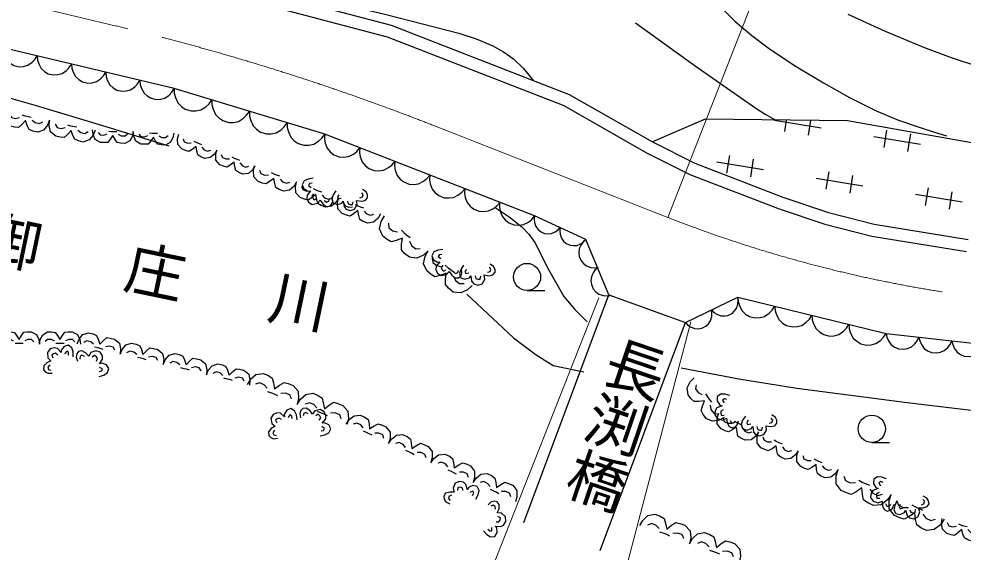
# Model space of a CAD drawing. Units: millimetres, scale not verified. Extents: x 40000 to 680000, y 20000 to 380000.
# Drawn here: x 226006 to 265802, y 279501 to 301973 of the extents above; entities that cross this region are included whole.
import ezdxf
from ezdxf.enums import TextEntityAlignment as Align

# ---------------------------------------------------------------- set-up
doc = ezdxf.new("R2010")
doc.units = ezdxf.units.MM
doc.header["$LTSCALE"] = 1000
doc.linetypes.add('CHAIN', pattern=[18.5, 12, -1.5, 3.5, -1.5])
for name, color, linetype, lineweight in [('M-BGD', 7, 'Continuous', 25), ('M-BGD-HTXT', 7, 'Continuous', 13), ('M-BMK', 2, 'CHAIN', 13)]:
    doc.layers.add(name, color=color, linetype=linetype, lineweight=lineweight)
doc.styles.add('@ＭＳ ゴシック', font='')
doc.styles.add('ＭＳ ゴシック', font='')
doc.styles.get('@ＭＳ ゴシック').set_extended_font_data('@MS Gothic')
doc.styles.get('ＭＳ ゴシック').set_extended_font_data('MS Gothic')

# ---------------------------------------------------------------- blocks, each defined once
blk = doc.blocks.new('BUHIN8')
at = {"color": 7, "linetype": 'Continuous', "lineweight": 25}
blk.add_lwpolyline([(-285, 580), (-397, 471), (-476, 346), (-548, 170), (-555, 8), (-531, -150), (-443, -329), (-332, -444), (-200, -538), (-17, -588), (129, -599), (285, -580)], dxfattribs=at)
blk = doc.blocks.new('BUHIN9')
at = {"color": 7, "linetype": 'Continuous', "lineweight": 25}
blk.add_lwpolyline([(-550, 222), (-560, 79), (-537, -55), (-478, -220), (-384, -334), (-271, -428), (-101, -496), (45, -507), (193, -490), (349, -412), (455, -330), (550, -222)], dxfattribs=at)
blk = doc.blocks.new('BUHIN10')
at = {"color": 7, "linetype": 'Continuous', "lineweight": 25}
blk.add_lwpolyline([(-750, 252), (-751, 60), (-711, -116), (-620, -330), (-485, -476), (-328, -591), (-95, -669), (100, -672), (295, -637), (497, -521), (632, -404), (750, -252)], dxfattribs=at)
blk = doc.blocks.new('BUHIN11')
at = {"color": 7, "linetype": 'Continuous', "lineweight": 25}
blk.add_lwpolyline([(-803, 204), (-790, 4), (-733, -177), (-622, -394), (-469, -535), (-296, -643), (-47, -706), (157, -694), (359, -643), (560, -506), (692, -372), (803, -204)], dxfattribs=at)
blk = doc.blocks.new('BUHIN12')
at = {"color": 7, "linetype": 'Continuous', "lineweight": 25}
blk.add_lwpolyline([(-729, 138), (-706, -40), (-646, -199), (-534, -386), (-390, -504), (-229, -591), (-3, -634), (179, -612), (356, -555), (529, -421), (639, -295), (729, -138)], dxfattribs=at)
blk = doc.blocks.new('BUHIN54')
at = {"color": 7, "linetype": 'Continuous', "lineweight": 25}
for points in [[(959, -689), (770, -881), (493, -1024), (176, -999), (-30, -851), (-169, -700), (-174, -486), (-155, -216), (-408, -325), (-625, -394), (-792, -303), (-984, -165), (-1139, 135), (-1081, 449), (-959, 689)], [(-775, 389), (-748, 203), (-576, 79), (-371, 41)], [(-214, 117), (-91, 15), (9, -58), (171, -167)], [(156, -330), (248, -505), (425, -633), (617, -618)]]:
    blk.add_lwpolyline(points, dxfattribs=at)
blk = doc.blocks.new('BUHIN55')
at = {"color": 7, "linetype": 'Continuous', "lineweight": 25}
for points in [[(900, -296), (802, -488), (624, -664), (376, -722), (182, -658), (40, -576), (-16, -413), (-67, -202), (-234, -347), (-383, -452), (-533, -423), (-713, -364), (-904, -172), (-935, 83), (-900, 296)], [(-686, 111), (-621, -25), (-459, -78), (-293, -58)], [(-192, 38), (-73, -11), (21, -42), (171, -86)], [(199, -215), (311, -327), (478, -381), (621, -324)]]:
    blk.add_lwpolyline(points, dxfattribs=at)
blk = doc.blocks.new('BUHIN56')
at = {"color": 7, "linetype": 'Continuous', "lineweight": 25}
for points in [[(818, -294), (723, -468), (556, -625), (327, -672), (151, -608), (22, -530), (-25, -379), (-66, -184), (-223, -312), (-363, -405), (-499, -375), (-663, -316), (-834, -135), (-856, 99), (-818, 294)], [(-627, 119), (-571, -7), (-423, -60), (-271, -46)], [(-175, 40), (-68, -8), (18, -39), (155, -83)], [(177, -202), (278, -307), (429, -362), (562, -313)]]:
    blk.add_lwpolyline(points, dxfattribs=at)
blk = doc.blocks.new('BUHIN57')
at = {"color": 7, "linetype": 'Continuous', "lineweight": 25}
for points in [[(857, 5), (828, -188), (726, -390), (530, -511), (346, -512), (200, -483), (105, -359), (1, -193), (-101, -365), (-198, -498), (-335, -516), (-506, -517), (-726, -407), (-825, -198), (-857, -5)], [(-620, -102), (-526, -200), (-371, -199), (-235, -134)], [(-175, -22), (-60, -30), (30, -30), (171, -25)], [(232, -127), (361, -191), (519, -190), (626, -99)]]:
    blk.add_lwpolyline(points, dxfattribs=at)
blk = doc.blocks.new('BUHIN58')
at = {"color": 7, "linetype": 'Continuous', "lineweight": 25}
for points in [[(969, -164), (899, -377), (744, -585), (498, -683), (289, -647), (130, -586), (47, -427), (-37, -218), (-186, -392), (-323, -524), (-481, -517), (-675, -484), (-901, -316), (-972, -60), (-969, 164)], [(-722, 8), (-634, -122), (-459, -152), (-292, -105)], [(-203, 9), (-74, -22), (28, -40), (189, -62)], [(237, -190), (370, -287), (550, -318), (688, -236)]]:
    blk.add_lwpolyline(points, dxfattribs=at)
blk = doc.blocks.new('BUHIN61')
at = {"color": 7, "linetype": 'Continuous', "lineweight": 25}
for points in [[(-861, -40), (-840, 155), (-746, 362), (-554, 492), (-369, 500), (-221, 477), (-120, 357), (-9, 194), (86, 371), (179, 509), (316, 532), (488, 541), (713, 439), (822, 233), (861, 40)], [(-238, 118), (-371, 177), (-530, 169), (-633, 74)], [(175, 30), (59, 33), (-32, 29), (-173, 18)], [(619, 128), (520, 223), (365, 216), (230, 145)]]:
    blk.add_lwpolyline(points, dxfattribs=at)
blk = doc.blocks.new('BUHIN62')
at = {"color": 7, "linetype": 'Continuous', "lineweight": 25}
for points in [[(-918, 175), (-846, 376), (-695, 570), (-459, 658), (-262, 621), (-112, 559), (-36, 406), (39, 206), (185, 369), (317, 491), (468, 481), (651, 446), (862, 282), (925, 37), (918, -175)], [(-221, 185), (-346, 280), (-516, 313), (-649, 238)], [(192, -13), (70, 20), (-26, 38), (-178, 63)], [(685, -22), (605, 103), (439, 135), (280, 94)]]:
    blk.add_lwpolyline(points, dxfattribs=at)
blk = doc.blocks.new('BUHIN63')
at = {"color": 7, "linetype": 'Continuous', "lineweight": 25}
for points in [[(-1067, 370), (-946, 597), (-731, 803), (-434, 867), (-205, 788), (-37, 688), (27, 492), (83, 240), (285, 409), (465, 532), (643, 494), (856, 420), (1080, 187), (1112, -117), (1067, -370)], [(-233, 260), (-365, 395), (-562, 464), (-734, 398)], [(228, -49), (88, 11), (-24, 50), (-202, 106)], [(816, -145), (741, 18), (549, 85), (351, 64)]]:
    blk.add_lwpolyline(points, dxfattribs=at)
blk = doc.blocks.new('BUHIN64')
at = {"color": 7, "linetype": 'Continuous', "lineweight": 25}
for points in [[(-909, 368), (-794, 560), (-599, 729), (-338, 772), (-143, 693), (-1, 598), (46, 426), (83, 205), (266, 342), (427, 441), (580, 400), (762, 326), (946, 114), (960, -151), (909, -368)], [(-190, 236), (-299, 359), (-467, 427), (-619, 378)], [(196, -53), (77, 6), (-19, 45), (-171, 101)], [(701, -162), (644, -17), (480, 49), (307, 40)]]:
    blk.add_lwpolyline(points, dxfattribs=at)
blk = doc.blocks.new('BUHIN65')
at = {"color": 7, "linetype": 'Continuous', "lineweight": 25}
for points in [[(-1065, 335), (-952, 563), (-746, 773), (-454, 845), (-225, 773), (-56, 679), (13, 487), (75, 240), (270, 412), (444, 539), (621, 507), (834, 440), (1062, 216), (1103, -83), (1065, -335)], [(-237, 250), (-372, 380), (-569, 442), (-737, 372)], [(227, -42), (86, 14), (-26, 49), (-203, 99)], [(811, -120), (732, 39), (540, 99), (345, 73)]]:
    blk.add_lwpolyline(points, dxfattribs=at)
blk = doc.blocks.new('BUHIN69')
at = {"color": 7, "linetype": 'Continuous', "lineweight": 25}
for points in [[(893, -220), (813, -414), (654, -597), (417, -672), (225, -624), (81, -555), (15, -402), (-50, -201), (-201, -353), (-338, -466), (-485, -449), (-664, -405), (-863, -233), (-912, 12), (-893, 220)], [(-673, 57), (-600, -70), (-439, -110), (-280, -78)], [(-189, 23), (-70, -16), (24, -39), (172, -71)], [(208, -193), (326, -294), (491, -334), (626, -268)]]:
    blk.add_lwpolyline(points, dxfattribs=at)
blk = doc.blocks.new('BUHIN70')
at = {"color": 7, "linetype": 'Continuous', "lineweight": 25}
for points in [[(1141, -471), (995, -711), (748, -923), (419, -974), (174, -873), (-4, -753), (-61, -536), (-106, -257), (-337, -429), (-541, -551), (-733, -499), (-962, -405), (-1191, -136), (-1207, 198), (-1141, 471)], [(-882, 210), (-810, 27), (-605, -58), (-387, -47)], [(-246, 68), (-96, -7), (23, -56), (214, -128)], [(237, -298), (373, -455), (584, -542), (777, -481)]]:
    blk.add_lwpolyline(points, dxfattribs=at)
blk = doc.blocks.new('BUHIN71')
at = {"color": 7, "linetype": 'Continuous', "lineweight": 25}
for points in [[(856, -356), (746, -536), (560, -695), (313, -733), (129, -656), (-4, -566), (-47, -402), (-80, -193), (-254, -321), (-408, -413), (-552, -373), (-723, -302), (-895, -100), (-906, 151), (-856, 356)], [(-662, 160), (-608, 22), (-454, -42), (-291, -35)], [(-184, 52), (-72, -5), (17, -42), (161, -97)], [(178, -225), (279, -342), (438, -408), (582, -363)]]:
    blk.add_lwpolyline(points, dxfattribs=at)
blk = doc.blocks.new('BUHIN78')
at = {"color": 7, "linetype": 'Continuous', "lineweight": 25}
for points in [[(-593, 321), (-701, 143), (-749, -35), (-685, -209), (-506, -260), (-314, -191), (-262, -102), (-221, -333), (-126, -434), (45, -486), (222, -418), (329, -221), (295, -46), (487, -67), (662, -29), (747, 88), (741, 211), (676, 325), (524, 423)], [(-465, 155), (-521, 62), (-487, -23), (-354, 13)], [(425, 73), (539, 112), (565, 203), (501, 286)], [(-86, -94), (-50, -209), (34, -235), (127, -231), (152, -109)]]:
    blk.add_lwpolyline(points, dxfattribs=at)
blk = doc.blocks.new('BUHIN97')
at = {"color": 7, "linetype": 'Continuous', "lineweight": 25}
blk.add_line((27, -573), (772, -538), dxfattribs=at)
blk.add_circle((0, 0), 574, dxfattribs=at)
blk = doc.blocks.new('BUHIN108')
at = {"color": 7, "linetype": 'Continuous', "lineweight": 25}
blk.add_lwpolyline([(-697, 44), (-655, -119), (-580, -260), (-454, -422), (-306, -516), (-145, -578), (71, -592), (238, -550), (396, -477), (542, -332), (631, -201), (697, -44)], dxfattribs=at)
blk = doc.blocks.new('BUHIN109')
at = {"color": 7, "linetype": 'Continuous', "lineweight": 25}
blk.add_lwpolyline([(-790, 155), (-766, -39), (-701, -211), (-581, -415), (-426, -544), (-252, -639), (-7, -687), (190, -664), (382, -604), (570, -460), (691, -324), (790, -155)], dxfattribs=at)
blk = doc.blocks.new('BUHIN110')
at = {"color": 7, "linetype": 'Continuous', "lineweight": 25}
blk.add_lwpolyline([(-538, -294), (-430, -396), (-308, -466), (-138, -527), (15, -527), (164, -498), (331, -406), (435, -297), (518, -167), (558, 8), (563, 147), (538, 294)], dxfattribs=at)

msp = doc.modelspace()

# ---------------------------------------------------------------- linework, layer by layer
at = {"layer": 'M-BGD'}
for p, q in [((235833, 303251), (241694, 301708)), ((235708, 302747), (241533, 301213)), ((241694, 301708), (249195, 298791)), ((232554, 299038), (223888, 301104)), ((241533, 301213), (248971, 298321)), ((238897, 297108), (232554, 299038)), ((249195, 298791), (252706, 296792)), ((248971, 298321), (252460, 296334)), ((254926, 297751), (252706, 296792)), ((260928, 297675), (254926, 297751)), ((259825, 297363), (257851, 297685)), ((258284, 297230), (258362, 297707)), ((259373, 297695), (259270, 297069)), ((269808, 296097), (260928, 297675)), ((262471, 296546), (262592, 297286)), ((247744, 293670), (238897, 297108)), ((264012, 296679), (262038, 297001)), ((263578, 297125), (263458, 296385)), ((252706, 296792), (254491, 295890)), ((252460, 296334), (254280, 295414)), ((255848, 295478), (255969, 296218)), ((254491, 295890), (258207, 294461)), ((257390, 295611), (255416, 295934)), ((256956, 296057), (256835, 295317)), ((254280, 295414), (258043, 293968)), ((260035, 294794), (260156, 295534)), ((261143, 295373), (261022, 294633)), ((261577, 294927), (259603, 295250)), ((265764, 294243), (263790, 294566)), ((264222, 294110), (264343, 294850)), ((265330, 294689), (265209, 293949)), ((258207, 294461), (260127, 293820)), ((258043, 293968), (259980, 293321)), ((260127, 293820), (262060, 293329)), ((249900, 292681), (247744, 293670)), ((259980, 293321), (261954, 292819)), ((262060, 293329), (266016, 292682)), ((250875, 290340), (249900, 292681)), ((261954, 292819), (265951, 292166)), ((244881, 290378), (246850, 288530)), ((247287, 280756), (250875, 290340)), ((250875, 290340), (254096, 289174)), ((254096, 289174), (256301, 290250)), ((256301, 290250), (262553, 288719)), ((250502, 279575), (254096, 289174)), ((246850, 288530), (247803, 287815)), ((262553, 288719), (268105, 288102)), ((247803, 287815), (248518, 287372)), ((248518, 287372), (249812, 287100))]:
    msp.add_line(p, q, dxfattribs=at)
for points in [[(226190, 306522), (228257, 306027), (230308, 305475), (234340, 304157), (238390, 302897), (241479, 302160), (244554, 301366), (245272, 301129), (245980, 300831), (246427, 300588), (246849, 300290), (247260, 299890), (247638, 299438), (247657, 299414), (247682, 299383)], [(254680, 303392), (256180, 301880), (256891, 301268), (257639, 300704), (258759, 299971), (259923, 299281), (261012, 298665), (262134, 298099), (263073, 297711), (264035, 297380), (264560, 297214), (265097, 297050)], [(260940, 302173), (262518, 301453), (264132, 300783), (265300, 300344), (266497, 299959)], [(251993, 301805), (254505, 299990), (257060, 298217), (257466, 297964), (257875, 297714)], [(223566, 299215), (226730, 298320), (229533, 297483), (232330, 296625)], [(238409, 295255), (238203, 295222), (238036, 295143), (237945, 294982), (238022, 294812), (238199, 294710), (238300, 294728), (238151, 294548), (238135, 294410), (238207, 294246), (238373, 294155), (238592, 294201), (238703, 294340), (238812, 294180), (238954, 294072), (239098, 294082), (239188, 294167), (239232, 294290), (239209, 294469)], [(238364, 295050), (238258, 295032), (238215, 294951), (238329, 294873)], [(238420, 294599), (238356, 294498), (238390, 294417), (238454, 294349), (238562, 294409)], [(238878, 294318), (238982, 294256), (239068, 294296), (239090, 294398)], [(246079, 294019), (246667, 293635), (247206, 293211), (247502, 292901), (247753, 292552), (248332, 291405), (248969, 290279), (249440, 289728), (249963, 289203)], [(243874, 292254), (243668, 292226), (243499, 292151), (243405, 291992), (243477, 291820), (243651, 291715), (243753, 291730), (243599, 291553), (243581, 291416), (243648, 291250), (243812, 291155), (244032, 291195), (244147, 291332), (244251, 291169), (244391, 291058), (244535, 291065), (244627, 291147), (244674, 291269), (244656, 291448)], [(243825, 292050), (243718, 292035), (243673, 291955), (243785, 291874)], [(243870, 291598), (243803, 291498), (243836, 291417), (243898, 291347), (244007, 291404)], [(244320, 291306), (244423, 291242), (244510, 291279), (244535, 291381)], [(228296, 287732), (228291, 287940), (228234, 288116), (228086, 288227), (227908, 288173), (227784, 288011), (227788, 287908), (227629, 288080), (227494, 288113), (227322, 288063), (227211, 287910), (227227, 287687), (227351, 287559), (227178, 287472), (227052, 287345), (227044, 287201), (227116, 287101), (227232, 287041), (227412, 287040)], [(227645, 287805), (227553, 287883), (227468, 287859), (227392, 287805), (227437, 287689)], [(228099, 287802), (228095, 287910), (228021, 287963), (227928, 287860)], [(229384, 286898), (229582, 286963), (229735, 287067), (229800, 287240), (229698, 287396), (229507, 287469), (229410, 287436), (229529, 287637), (229523, 287775), (229427, 287927), (229249, 287990), (229039, 287911), (228951, 287756), (228819, 287898), (228662, 287983), (228522, 287950), (228445, 287852), (228421, 287724), (228471, 287551)], [(228776, 287751), (228663, 287796), (228584, 287744), (228578, 287639)], [(229271, 287544), (229319, 287654), (229273, 287729), (229199, 287787), (229101, 287711)], [(227306, 287389), (227231, 287294), (227259, 287203), (227358, 287168)], [(229396, 287108), (229499, 287142), (229529, 287228), (229404, 287288)], [(253925, 287261), (256351, 286808), (258797, 286413), (263450, 285803), (268133, 285251)], [(255726, 285174), (255515, 285061), (255243, 285014), (254981, 285119), (254845, 285299), (254768, 285464), (254820, 285647), (254908, 285870), (254665, 285845), (254463, 285844), (254346, 285966), (254220, 286134), (254168, 286429), (254302, 286680), (254468, 286850)], [(254545, 286547), (254517, 286383), (254631, 286232), (254794, 286145)], [(254947, 286168), (255024, 286049), (255090, 285961), (255198, 285825)], [(255973, 286096), (255774, 286158), (255589, 286161), (255437, 286056), (255430, 285870), (255543, 285701), (255642, 285672), (255428, 285576), (255353, 285460), (255344, 285281), (255454, 285126), (255670, 285069), (255831, 285145), (255858, 284953), (255937, 284793), (256071, 284739), (256189, 284775), (256283, 284866), (256342, 285036)], [(255842, 285931), (255739, 285963), (255665, 285909), (255732, 285789)], [(237728, 285081), (237700, 285287), (237625, 285456), (237466, 285550), (237294, 285478), (237188, 285304), (237204, 285202), (237027, 285356), (236890, 285375), (236724, 285307), (236629, 285143), (236669, 284923), (236806, 284808), (236643, 284704), (236531, 284564), (236539, 284420), (236621, 284328), (236743, 284281), (236922, 284300)], [(238702, 284405), (238906, 284445), (239071, 284530), (239156, 284694), (239074, 284861), (238893, 284956), (238792, 284935), (238936, 285121), (238946, 285259), (238869, 285420), (238700, 285505), (238482, 285452), (238376, 285309), (238262, 285466), (238116, 285569), (237973, 285553), (237886, 285466), (237846, 285341), (237875, 285163)], [(238201, 285325), (238095, 285383), (238010, 285341), (237992, 285238)], [(255141, 285691), (255172, 285518), (255289, 285363), (255455, 285324)], [(255693, 285503), (255590, 285441), (255585, 285353), (255612, 285263), (255735, 285269)], [(237072, 285085), (236972, 285152), (236891, 285119), (236821, 285057), (236878, 284948)], [(237523, 285130), (237509, 285237), (237429, 285282), (237348, 285170)], [(238668, 285060), (238729, 285163), (238692, 285243), (238625, 285309), (238519, 285245)], [(255978, 285048), (256044, 284946), (256139, 284943), (256204, 285026)], [(236780, 284635), (236715, 284532), (236753, 284445), (236855, 284420)], [(238739, 284612), (238845, 284633), (238885, 284715), (238769, 284789)], [(262571, 282594), (262375, 282665), (262190, 282677), (262033, 282579), (262018, 282394), (262123, 282219), (262220, 282186), (262002, 282100), (261922, 281987), (261905, 281809), (262007, 281649), (262220, 281583), (262385, 281651), (262402, 281458), (262474, 281294), (262605, 281234), (262725, 281264), (262823, 281351), (262890, 281518)], [(245270, 281729), (245364, 281914), (245398, 282096), (245320, 282264), (245138, 282302), (244952, 282218), (244907, 282125), (244848, 282352), (244746, 282446), (244571, 282484), (244400, 282402), (244308, 282198), (244356, 282026), (244163, 282032), (243992, 281981), (243916, 281858), (243932, 281735), (244006, 281627), (244164, 281541)], [(244732, 282104), (244688, 282215), (244602, 282235), (244509, 282223), (244494, 282100)], [(262432, 282436), (262330, 282472), (262254, 282422), (262316, 282298)], [(244236, 281898), (244125, 281850), (244106, 281757), (244177, 281679)], [(245130, 281885), (245178, 281982), (245138, 282064), (245007, 282017)], [(262263, 282015), (262158, 281957), (262149, 281870), (262171, 281779), (262295, 281779)], [(263011, 281658), (262919, 281472), (262887, 281290), (262966, 281122), (263149, 281087), (263334, 281172), (263378, 281265), (263439, 281039), (263542, 280947), (263718, 280910), (263888, 280994), (263977, 281199), (263928, 281370), (264121, 281366), (264292, 281419), (264366, 281543), (264350, 281665), (264275, 281772), (264116, 281857)], [(245582, 280392), (245726, 280241), (245885, 280148), (246070, 280164), (246166, 280323), (246150, 280527), (246078, 280600), (246312, 280579), (246434, 280644), (246529, 280796), (246509, 280985), (246348, 281140), (246170, 281152), (246241, 281332), (246250, 281511), (246160, 281623), (246039, 281650), (245912, 281617), (245778, 281497)], [(246090, 281308), (246082, 281429), (246001, 281478), (245903, 281438)], [(262527, 281547), (262588, 281442), (262682, 281435), (262752, 281514)], [(263153, 281503), (263106, 281406), (263147, 281325), (263277, 281373)], [(264047, 281499), (264157, 281548), (264175, 281642), (264104, 281719)], [(246116, 280772), (246236, 280776), (246284, 280850), (246304, 280942), (246193, 280997)], [(263553, 281289), (263598, 281178), (263684, 281159), (263777, 281172), (263790, 281294)], [(245777, 280471), (245852, 280393), (245942, 280404), (245942, 280542)]]:
    msp.add_lwpolyline(points, dxfattribs=at)
at = {"layer": 'M-BGD-HTXT'}
for p, q in [((253359, 293605), (263755, 320103)), ((250450, 290220), (237166, 256630)), ((254329, 289208), (245425, 255375))]:
    msp.add_line(p, q, dxfattribs=at)
at = {"layer": 'M-BMK'}
for p, q in [((230122, 301673), (220126, 304057)), ((243453, 297491), (253359, 293605))]:
    msp.add_line(p, q, dxfattribs=at)
for centre, radius, start, end in [((206930, 204400), 100000, 68.57819, 76.59009), ((273447, 344805), 55000, 248.5782, 264.4617)]:
    msp.add_arc(centre, radius, start, end, dxfattribs=at)

# ---------------------------------------------------------------- block references
at = {"layer": 'M-BGD', "rotation": 357.3093}
for name, p in [('BUHIN12', (226054, 300588)), ('BUHIN12', (227498, 300243)), ('BUHIN12', (228943, 299899)), ('BUHIN12', (230387, 299555)), ('BUHIN12', (231831, 299210)), ('BUHIN11', (233346, 298797)), ('BUHIN11', (234932, 298314)), ('BUHIN58', (226334, 297908)), ('BUHIN58', (228256, 297489)), ('BUHIN11', (236518, 297832)), ('BUHIN57', (229969, 297258)), ('BUHIN11', (238104, 297349)), ('BUHIN57', (231681, 297188)), ('BUHIN56', (233545, 296776)), ('BUHIN10', (239634, 296821)), ('BUHIN10', (241108, 296248)), ('BUHIN56', (235152, 296112)), ('BUHIN55', (236825, 295449)), ('BUHIN10', (242583, 295675)), ('BUHIN10', (244057, 295102)), ('BUHIN55', (238595, 294773)), ('BUHIN78', (239945, 294385)), ('BUHIN10', (245532, 294529)), ('BUHIN55', (240365, 294098)), ('BUHIN10', (247006, 293957)), ('BUHIN54', (242334, 292936)), ('BUHIN9', (248283, 293423)), ('BUHIN9', (249361, 292928)), ('BUHIN8', (250157, 292088)), ('BUHIN54', (244186, 291469)), ('BUHIN78', (245325, 291241)), ('BUHIN97', (247422, 291096)), ('BUHIN8', (250672, 290903)), ('BUHIN110', (255750, 289981)), ('BUHIN109', (257083, 290059)), ('BUHIN110', (254647, 289443)), ('BUHIN109', (258646, 289676)), ('BUHIN109', (260209, 289293)), ('BUHIN109', (261772, 288910)), ('BUHIN61', (226014, 288268)), ('BUHIN61', (227738, 288268)), ('BUHIN62', (229367, 288066)), ('BUHIN108', (263247, 288642)), ('BUHIN108', (264635, 288488)), ('BUHIN62', (231184, 287630)), ('BUHIN108', (266023, 288334)), ('BUHIN62', (233001, 287193)), ('BUHIN62', (234817, 286756)), ('BUHIN63', (236691, 286145)), ('BUHIN63', (238787, 285307)), ('BUHIN71', (256340, 284960)), ('BUHIN64', (240697, 284489)), ('BUHIN78', (257202, 284883)), ('BUHIN97', (261952, 284698)), ('BUHIN71', (258017, 284168)), ('BUHIN64', (242479, 283668)), ('BUHIN71', (259694, 283377)), ('BUHIN64', (244261, 282847)), ('BUHIN70', (261649, 282457)), ('BUHIN64', (246042, 282026)), ('BUHIN70', (263885, 281409)), ('BUHIN65', (253223, 280233)), ('BUHIN69', (265801, 280655)), ('BUHIN65', (255319, 279464))]:
    msp.add_blockref(name, p, dxfattribs=at)

# ---------------------------------------------------------------- texts
at = {"layer": 'M-BGD-HTXT', "style": '@ＭＳ ゴシック'}
msp.add_text('長渕橋', height=1833, rotation=251.2, dxfattribs=at).set_placement((250997, 288917), align=Align.BOTTOM_LEFT)
at = {"layer": 'M-BGD-HTXT', "insert": (224237, 291718), "char_height": 1833, "attachment_point": 7, "rotation": 348.2, "style": 'ＭＳ ゴシック'}
msp.add_mtext('\\T2.48;御庄川', dxfattribs=at)

doc.saveas('drawing.dxf')
